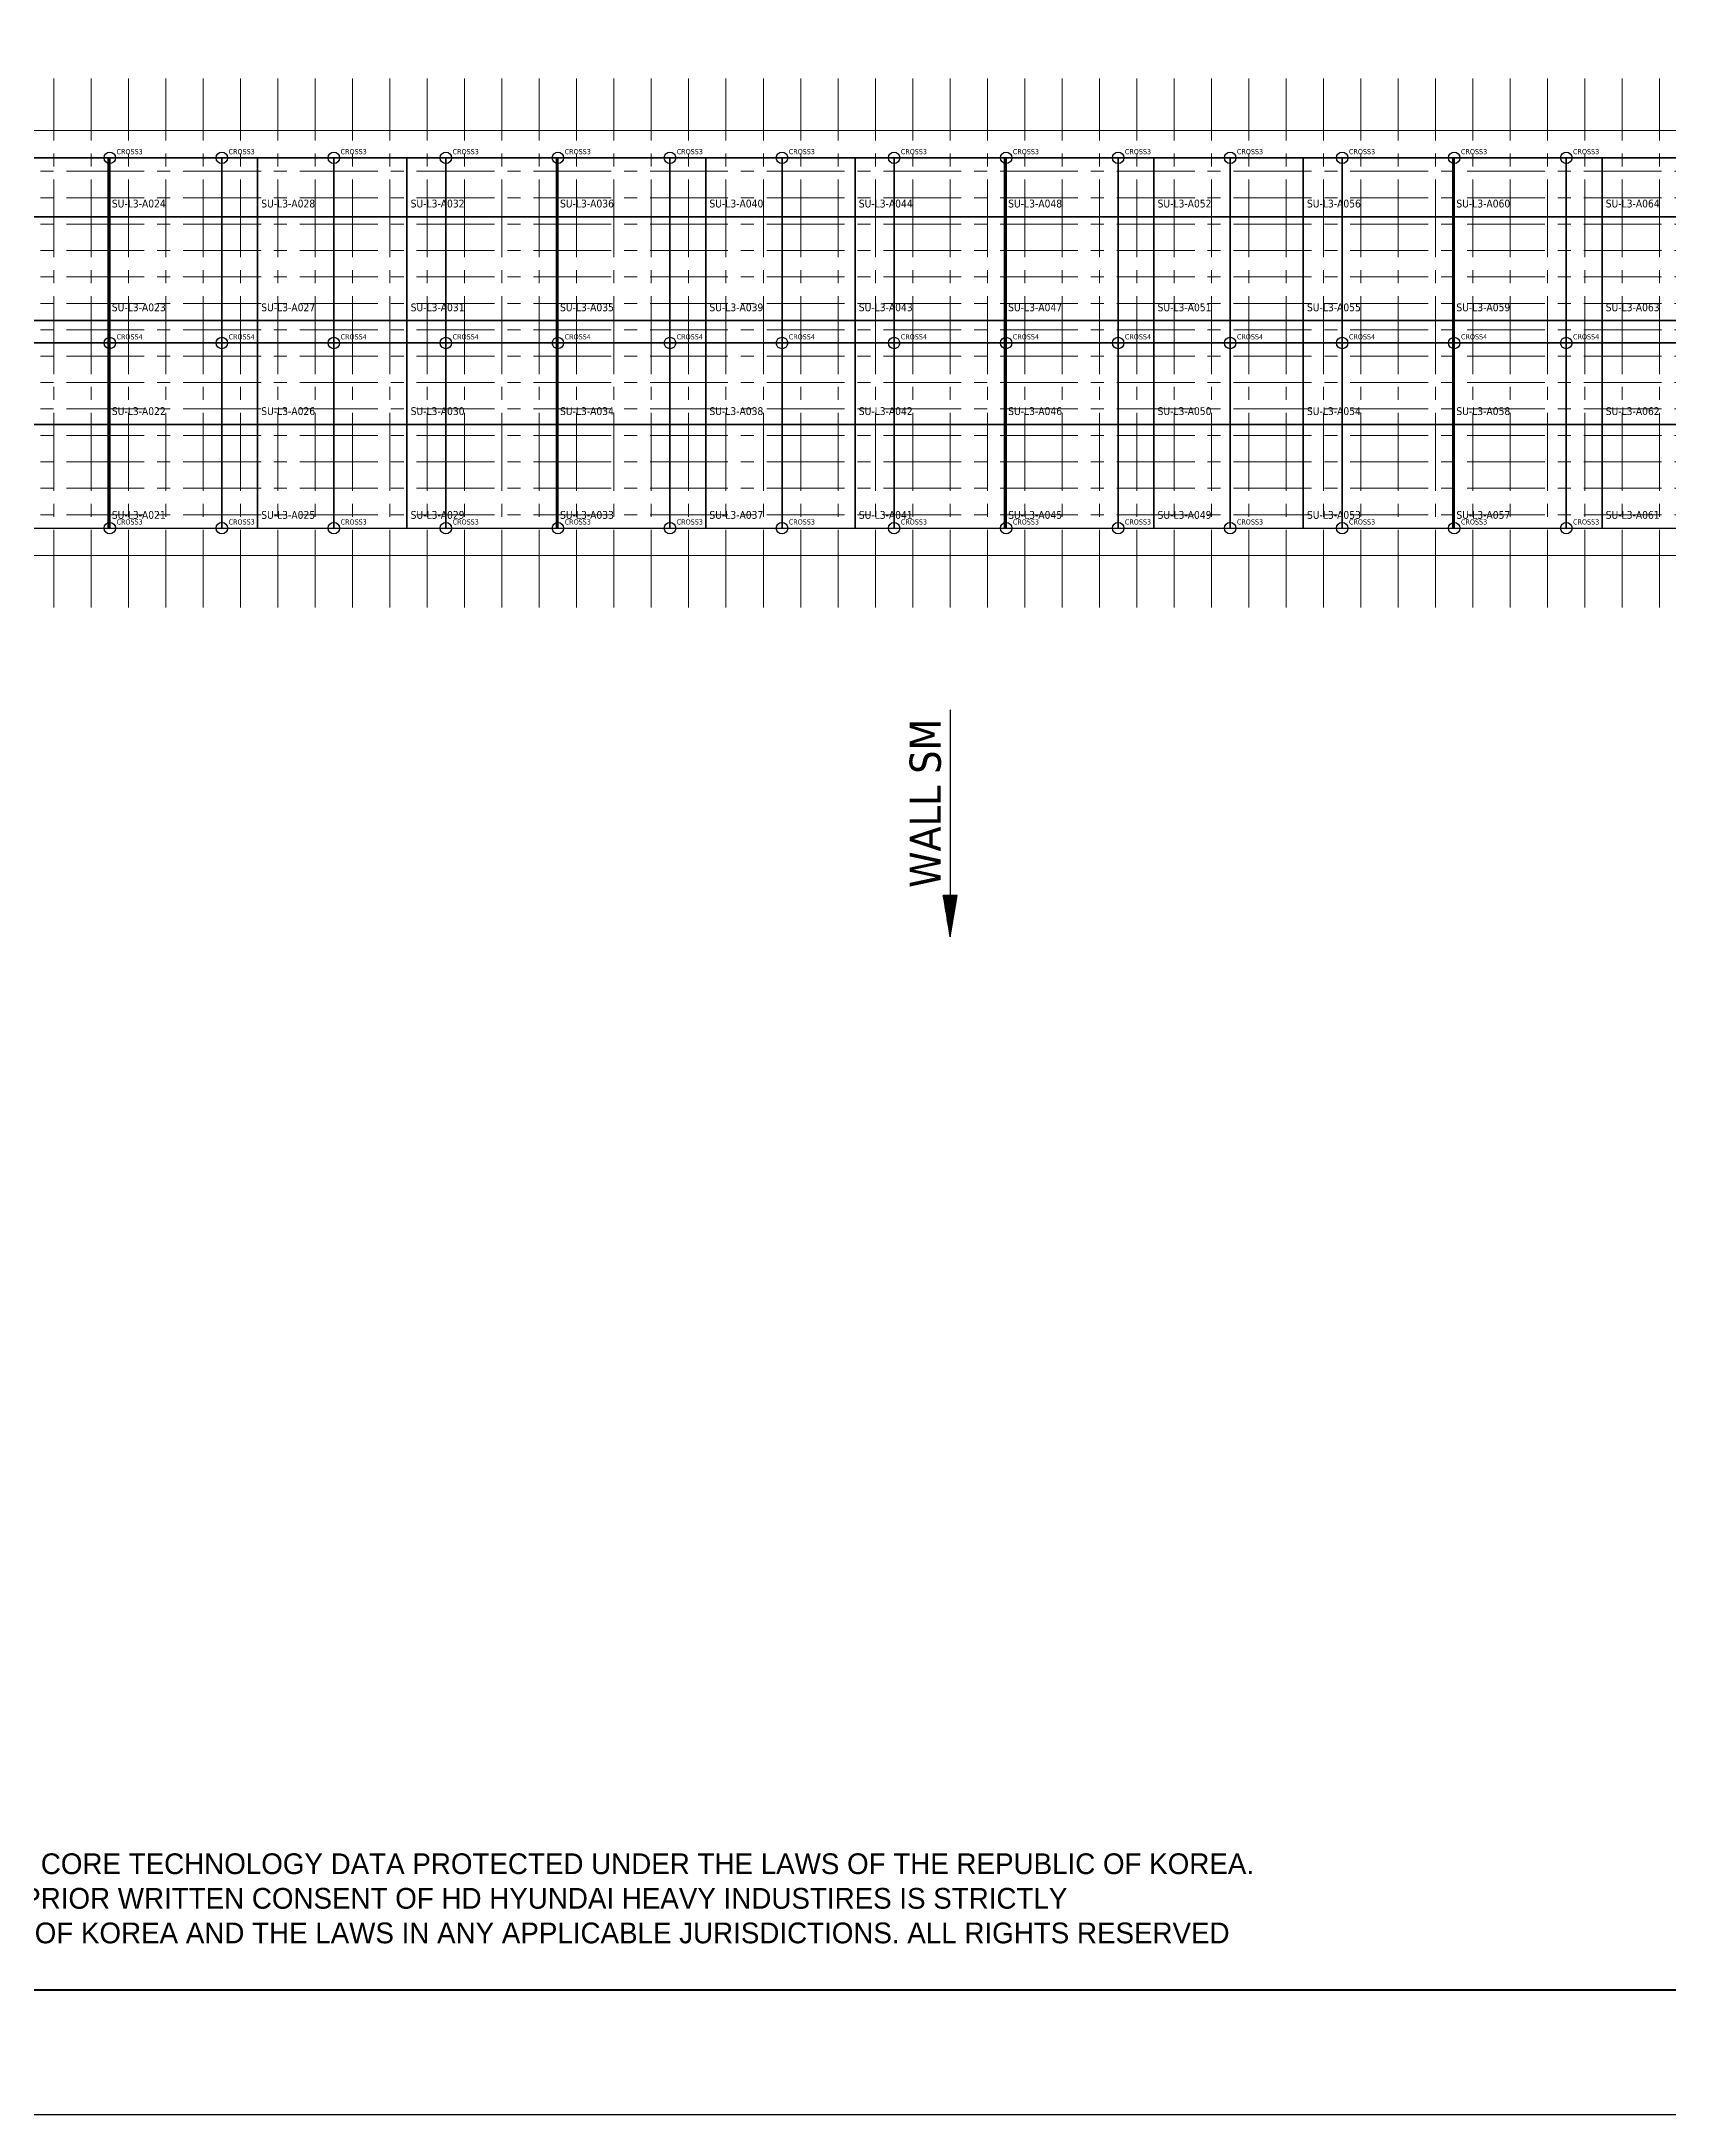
# Model space of a CAD drawing. Extents: x 0 to 50400, y 0 to 35640.
# Drawn here: x 16441 to 32126, y 0 to 19975 of the extents above; entities that cross this region are included whole.
import ezdxf
from ezdxf.enums import TextEntityAlignment as Align

# ---------------------------------------------------------------- set-up
doc = ezdxf.new("R2010")
doc.units = 0
doc.linetypes.add('CENTER2', pattern=[225, 150, -25, 25, -25])
for name, color, linetype, lineweight in [('ACS_AREA_L3', 6, 'Continuous', 25), ('ACS_CROSS3', 200, 'Continuous', 25), ('ACS_CROSS4', 206, 'Continuous', 25), ('ACS_LABEL', 7, 'Continuous', 25), ('ACS_LINE_H', 30, 'Continuous', 25), ('ACS_LINE_V', 30, 'Continuous', 25), ('KC-2B Membrane Sheet UM', 181, 'Continuous', 25), ('KC-2B Steel Wall', 7, 'Continuous', 20), ('KC-2B Wall Name', 3, 'Continuous', 25)]:
    doc.layers.add(name, color=color, linetype=linetype, lineweight=lineweight)
doc.layers.add('MULTI-PLOT-AREA', color=2, linetype='Continuous', plot=False)
doc.layers.add('New Scale Title', color=7, linetype='Continuous')
doc.styles.add('Default', font='tahoma.ttf')

# ---------------------------------------------------------------- blocks, each defined once
blk = doc.blocks.new('MULTI-PLOT-AREA')
at = {"layer": 'MULTI-PLOT-AREA'}
blk.add_lwpolyline([(0, 0), (1, 0), (1, 1), (0, 1)], close=True, dxfattribs=at)

msp = doc.modelspace()

# ---------------------------------------------------------------- hatches: boundary and pattern name
at = {"layer": 'KC-2B Wall Name'}
h = msp.add_hatch(dxfattribs=at)
h.set_pattern_fill('SLOPELINE', color=256, scale=0.75, style=0, pattern_type=2)
h.set_pattern_definition([(45, (36405.05, 15465.0449), (-0.530330086, 0.530330086), [75, -0.075])])
h.paths.add_polyline_path([(25267, 11745), (25133, 11745), (25200, 11348)])

# ---------------------------------------------------------------- linework, layer by layer
at = {"layer": 'ACS_AREA_L3'}
for points in [[(15645, 18286), (17085, 18286), (17085, 18854), (15645, 18854)], [(17085, 18286), (18525, 18286), (18525, 18854), (17085, 18854)], [(18525, 18286), (19965, 18286), (19965, 18854), (18525, 18854)], [(19965, 18286), (21405, 18286), (21405, 18854), (19965, 18854)], [(21405, 18286), (22845, 18286), (22845, 18854), (21405, 18854)], [(22845, 18286), (24285, 18286), (24285, 18854), (22845, 18854)], [(24285, 18286), (25725, 18286), (25725, 18854), (24285, 18854)], [(25725, 18286), (27165, 18286), (27165, 18854), (25725, 18854)], [(27165, 18286), (28605, 18286), (28605, 18854), (27165, 18854)], [(28605, 18286), (30045, 18286), (30045, 18854), (28605, 18854)], [(30045, 18286), (31485, 18286), (31485, 18854), (30045, 18854)], [(31485, 18286), (32925, 18286), (32925, 18854), (31485, 18854)], [(15645, 17286), (17085, 17286), (17085, 18286), (15645, 18286)], [(17085, 17286), (18525, 17286), (18525, 18286), (17085, 18286)], [(18525, 17286), (19965, 17286), (19965, 18286), (18525, 18286)], [(19965, 17286), (21405, 17286), (21405, 18286), (19965, 18286)], [(21405, 17286), (22845, 17286), (22845, 18286), (21405, 18286)], [(22845, 17286), (24285, 17286), (24285, 18286), (22845, 18286)], [(24285, 17286), (25725, 17286), (25725, 18286), (24285, 18286)], [(25725, 17286), (27165, 17286), (27165, 18286), (25725, 18286)], [(27165, 17286), (28605, 17286), (28605, 18286), (27165, 18286)], [(28605, 17286), (30045, 17286), (30045, 18286), (28605, 18286)], [(30045, 17286), (31485, 17286), (31485, 18286), (30045, 18286)], [(31485, 17286), (32925, 17286), (32925, 18286), (31485, 18286)], [(15645, 16286), (17085, 16286), (17085, 17286), (15645, 17286)], [(17085, 16286), (18525, 16286), (18525, 17286), (17085, 17286)], [(18525, 16286), (19965, 16286), (19965, 17286), (18525, 17286)], [(19965, 16286), (21405, 16286), (21405, 17286), (19965, 17286)], [(21405, 16286), (22845, 16286), (22845, 17286), (21405, 17286)], [(22845, 16286), (24285, 16286), (24285, 17286), (22845, 17286)], [(24285, 16286), (25725, 16286), (25725, 17286), (24285, 17286)], [(25725, 16286), (27165, 16286), (27165, 17286), (25725, 17286)], [(27165, 16286), (28605, 16286), (28605, 17286), (27165, 17286)], [(28605, 16286), (30045, 16286), (30045, 17286), (28605, 17286)], [(30045, 16286), (31485, 16286), (31485, 17286), (30045, 17286)], [(31485, 16286), (32925, 16286), (32925, 17286), (31485, 17286)], [(15645, 15286), (17085, 15286), (17085, 16286), (15645, 16286)], [(17085, 15286), (18525, 15286), (18525, 16286), (17085, 16286)], [(18525, 15286), (19965, 15286), (19965, 16286), (18525, 16286)], [(19965, 15286), (21405, 15286), (21405, 16286), (19965, 16286)], [(21405, 15286), (22845, 15286), (22845, 16286), (21405, 16286)], [(22845, 15286), (24285, 15286), (24285, 16286), (22845, 16286)], [(24285, 15286), (25725, 15286), (25725, 16286), (24285, 16286)], [(25725, 15286), (27165, 15286), (27165, 16286), (25725, 16286)], [(27165, 15286), (28605, 15286), (28605, 16286), (27165, 16286)], [(28605, 15286), (30045, 15286), (30045, 16286), (28605, 16286)], [(30045, 15286), (31485, 15286), (31485, 16286), (30045, 16286)], [(31485, 15286), (32925, 15286), (32925, 16286), (31485, 16286)]]:
    msp.add_lwpolyline(points, close=True, dxfattribs=at)
at = {"layer": 'ACS_CROSS3'}
for centre in [(17100, 18854), (18180, 18854), (19260, 18854), (20340, 18854), (21420, 18854), (22500, 18854), (23580, 18854), (24660, 18854), (25740, 18854), (26820, 18854), (27900, 18854), (28980, 18854), (30060, 18854), (31140, 18854), (17100, 15286), (18180, 15286), (19260, 15286), (20340, 15286), (21420, 15286), (22500, 15286), (23580, 15286), (24660, 15286), (25740, 15286), (26820, 15286), (27900, 15286), (28980, 15286), (30060, 15286), (31140, 15286)]:
    msp.add_circle(centre, 55, dxfattribs=at)
at = {"layer": 'ACS_CROSS4'}
for centre in [(17100, 17070), (18180, 17070), (19260, 17070), (20340, 17070), (21420, 17070), (22500, 17070), (23580, 17070), (24660, 17070), (25740, 17070), (26820, 17070), (27900, 17070), (28980, 17070), (30060, 17070), (31140, 17070)]:
    msp.add_circle(centre, 55, dxfattribs=at)
at = {"layer": 'ACS_LINE_H'}
for p, q in [((15645, 18854), (17085, 18854)), ((17085, 18854), (18525, 18854)), ((18525, 18854), (19965, 18854)), ((19965, 18854), (21405, 18854)), ((21405, 18854), (22845, 18854)), ((22845, 18854), (24285, 18854)), ((24285, 18854), (25725, 18854)), ((25725, 18854), (27165, 18854)), ((27165, 18854), (28605, 18854)), ((28605, 18854), (30045, 18854)), ((30045, 18854), (31485, 18854)), ((31485, 18854), (32925, 18854)), ((15645, 17070), (17085, 17070)), ((17085, 17070), (18525, 17070)), ((18525, 17070), (19965, 17070)), ((19965, 17070), (21405, 17070)), ((21405, 17070), (22845, 17070)), ((22845, 17070), (24285, 17070)), ((24285, 17070), (25725, 17070)), ((25725, 17070), (27165, 17070)), ((27165, 17070), (28605, 17070)), ((28605, 17070), (30045, 17070)), ((30045, 17070), (31485, 17070)), ((31485, 17070), (32925, 17070)), ((15645, 15286), (17085, 15286)), ((17085, 15286), (18525, 15286)), ((18525, 15286), (19965, 15286)), ((19965, 15286), (21405, 15286)), ((21405, 15286), (22845, 15286)), ((22845, 15286), (24285, 15286)), ((24285, 15286), (25725, 15286)), ((25725, 15286), (27165, 15286)), ((27165, 15286), (28605, 15286)), ((28605, 15286), (30045, 15286)), ((30045, 15286), (31485, 15286)), ((31485, 15286), (32925, 15286))]:
    msp.add_line(p, q, dxfattribs=at)
at = {"layer": 'ACS_LINE_V'}
for p, q in [((17100, 18286), (17100, 18854)), ((18180, 18286), (18180, 18854)), ((19260, 18286), (19260, 18854)), ((20340, 18286), (20340, 18854)), ((21420, 18286), (21420, 18854)), ((22500, 18286), (22500, 18854)), ((23580, 18286), (23580, 18854)), ((24660, 18286), (24660, 18854)), ((25740, 18286), (25740, 18854)), ((26820, 18286), (26820, 18854)), ((27900, 18286), (27900, 18854)), ((28980, 18286), (28980, 18854)), ((30060, 18286), (30060, 18854)), ((31140, 18286), (31140, 18854)), ((17100, 17286), (17100, 18286)), ((18180, 17286), (18180, 18286)), ((19260, 17286), (19260, 18286)), ((20340, 17286), (20340, 18286)), ((21420, 17286), (21420, 18286)), ((22500, 17286), (22500, 18286)), ((23580, 17286), (23580, 18286)), ((24660, 17286), (24660, 18286)), ((25740, 17286), (25740, 18286)), ((26820, 17286), (26820, 18286)), ((27900, 17286), (27900, 18286)), ((28980, 17286), (28980, 18286)), ((30060, 17286), (30060, 18286)), ((31140, 17286), (31140, 18286)), ((17100, 16286), (17100, 17286)), ((18180, 16286), (18180, 17286)), ((19260, 16286), (19260, 17286)), ((20340, 16286), (20340, 17286)), ((21420, 16286), (21420, 17286)), ((22500, 16286), (22500, 17286)), ((23580, 16286), (23580, 17286)), ((24660, 16286), (24660, 17286)), ((25740, 16286), (25740, 17286)), ((26820, 16286), (26820, 17286)), ((27900, 16286), (27900, 17286)), ((28980, 16286), (28980, 17286)), ((30060, 16286), (30060, 17286)), ((31140, 16286), (31140, 17286)), ((17100, 15286), (17100, 16286)), ((18180, 15286), (18180, 16286)), ((19260, 15286), (19260, 16286)), ((20340, 15286), (20340, 16286)), ((21420, 15286), (21420, 16286)), ((22500, 15286), (22500, 16286)), ((23580, 15286), (23580, 16286)), ((24660, 15286), (24660, 16286)), ((25740, 15286), (25740, 16286)), ((26820, 15286), (26820, 16286)), ((27900, 15286), (27900, 16286)), ((28980, 15286), (28980, 16286)), ((30060, 15286), (30060, 16286)), ((31140, 15286), (31140, 16286))]:
    msp.add_line(p, q, dxfattribs=at)
at = {"layer": 'KC-2B Membrane Sheet UM', "linetype": 'Continuous'}
for p, q in [((17100, 18854), (16020, 18854)), ((17100, 17070), (17100, 18854)), ((18180, 18854), (17100, 18854)), ((17100, 18854), (17100, 17070)), ((18180, 17070), (18180, 18854)), ((19260, 18854), (18180, 18854)), ((18180, 18854), (18180, 17070)), ((19260, 17070), (19260, 18854)), ((20340, 18854), (19260, 18854)), ((19260, 18854), (19260, 17070)), ((20340, 17070), (20340, 18854)), ((21420, 18854), (20340, 18854)), ((20340, 18854), (20340, 17070)), ((21420, 17070), (21420, 18854)), ((22500, 18854), (21420, 18854)), ((21420, 18854), (21420, 17070)), ((22500, 17070), (22500, 18854)), ((23580, 18854), (22500, 18854)), ((22500, 18854), (22500, 17070)), ((23580, 17070), (23580, 18854)), ((24660, 18854), (23580, 18854)), ((23580, 18854), (23580, 17070)), ((24660, 17070), (24660, 18854)), ((25740, 18854), (24660, 18854)), ((24660, 18854), (24660, 17070)), ((25740, 17070), (25740, 18854)), ((26820, 18854), (25740, 18854)), ((25740, 18854), (25740, 17070)), ((26820, 17070), (26820, 18854)), ((27900, 18854), (26820, 18854)), ((26820, 18854), (26820, 17070)), ((27900, 17070), (27900, 18854)), ((28980, 18854), (27900, 18854)), ((27900, 18854), (27900, 17070)), ((28980, 17070), (28980, 18854)), ((30060, 18854), (28980, 18854)), ((28980, 18854), (28980, 17070)), ((30060, 17070), (30060, 18854)), ((31140, 18854), (30060, 18854)), ((30060, 18854), (30060, 17070)), ((31140, 17070), (31140, 18854)), ((32220, 18854), (31140, 18854)), ((31140, 18854), (31140, 17070)), ((10620, 17070), (40515, 17070)), ((40515, 17070), (10620, 17070)), ((17100, 15286), (17100, 17070)), ((17100, 17070), (17100, 15286)), ((18180, 15286), (18180, 17070)), ((18180, 17070), (18180, 15286)), ((19260, 15286), (19260, 17070)), ((19260, 17070), (19260, 15286)), ((20340, 15286), (20340, 17070)), ((20340, 17070), (20340, 15286)), ((21420, 15286), (21420, 17070)), ((21420, 17070), (21420, 15286)), ((22500, 15286), (22500, 17070)), ((22500, 17070), (22500, 15286)), ((23580, 15286), (23580, 17070)), ((23580, 17070), (23580, 15286)), ((24660, 15286), (24660, 17070)), ((24660, 17070), (24660, 15286)), ((25740, 15286), (25740, 17070)), ((25740, 17070), (25740, 15286)), ((26820, 15286), (26820, 17070)), ((26820, 17070), (26820, 15286)), ((27900, 15286), (27900, 17070)), ((27900, 17070), (27900, 15286)), ((28980, 15286), (28980, 17070)), ((28980, 17070), (28980, 15286)), ((30060, 15286), (30060, 17070)), ((30060, 17070), (30060, 15286)), ((31140, 15286), (31140, 17070)), ((31140, 17070), (31140, 15286)), ((16020, 15286), (17100, 15286)), ((17100, 15286), (18180, 15286)), ((18180, 15286), (19260, 15286)), ((19260, 15286), (20340, 15286)), ((20340, 15286), (21420, 15286)), ((21420, 15286), (22500, 15286)), ((22500, 15286), (23580, 15286)), ((23580, 15286), (24660, 15286)), ((24660, 15286), (25740, 15286)), ((25740, 15286), (26820, 15286)), ((26820, 15286), (27900, 15286)), ((27900, 15286), (28980, 15286)), ((28980, 15286), (30060, 15286)), ((30060, 15286), (31140, 15286)), ((31140, 15286), (32220, 15286))]:
    msp.add_line(p, q, dxfattribs=at)
at = {"layer": 'KC-2B Steel Wall', "linetype": 'CENTER2', "ltscale": 5}
for p, q in [((16560, 14521), (16560, 19619)), ((16920, 14521), (16920, 19619)), ((17280, 14521), (17280, 19619)), ((17640, 14521), (17640, 19619)), ((18000, 14521), (18000, 19619)), ((18360, 14521), (18360, 19619)), ((18720, 14521), (18720, 19619)), ((19080, 14521), (19080, 19619)), ((19440, 14521), (19440, 19619)), ((19800, 14521), (19800, 19619)), ((20160, 14521), (20160, 19619)), ((20520, 14521), (20520, 19619)), ((20880, 14521), (20880, 19619)), ((21240, 14521), (21240, 19619)), ((21600, 14521), (21600, 19619)), ((21960, 14521), (21960, 19619)), ((22320, 14521), (22320, 19619)), ((22680, 14521), (22680, 19619)), ((23040, 14521), (23040, 19619)), ((23400, 14521), (23400, 19619)), ((23760, 14521), (23760, 19619)), ((24120, 14521), (24120, 19619)), ((24480, 14521), (24480, 19619)), ((24840, 14521), (24840, 19619)), ((25200, 14521), (25200, 19619)), ((25560, 14521), (25560, 19619)), ((25920, 14521), (25920, 19619)), ((26280, 14521), (26280, 19619)), ((26640, 14521), (26640, 19619)), ((27000, 14521), (27000, 19619)), ((27360, 14521), (27360, 19619)), ((27720, 14521), (27720, 19619)), ((28080, 14521), (28080, 19619)), ((28440, 14521), (28440, 19619)), ((28800, 14521), (28800, 19619)), ((29160, 14521), (29160, 19619)), ((29520, 14521), (29520, 19619)), ((29880, 14521), (29880, 19619)), ((30240, 14521), (30240, 19619)), ((30600, 14521), (30600, 19619)), ((30960, 14521), (30960, 19619)), ((31320, 14521), (31320, 19619)), ((31680, 14521), (31680, 19619)), ((32040, 14521), (32040, 19619)), ((8808, 18725), (41593, 18725)), ((8808, 18470), (41593, 18470)), ((8808, 18216), (41593, 18216)), ((8808, 17961), (41593, 17961)), ((8808, 17707), (41593, 17707)), ((8808, 17452), (41593, 17452)), ((8808, 17197), (41593, 17197)), ((8808, 16943), (41593, 16943)), ((8808, 16688), (41593, 16688)), ((8808, 16434), (41593, 16434)), ((8808, 16179), (41593, 16179)), ((8808, 15924), (41593, 15924)), ((8808, 15670), (41593, 15670)), ((8808, 15415), (41593, 15415))]:
    msp.add_line(p, q, dxfattribs=at)
at = {"layer": 'KC-2B Steel Wall', "extrusion": (0, 0, -1)}
for p, q in [((9308, 19119), (41093, 19119)), ((41093, 15021), (9308, 15021))]:
    msp.add_line(p, q, dxfattribs=at)
at = {"layer": 'KC-2B Wall Name'}
msp.add_line((25200, 13535), (25200, 11745), dxfattribs=at)
msp.add_lwpolyline([(25267, 11745), (25133, 11745), (25200, 11348)], close=True, dxfattribs=at)
at = {"layer": 'New Scale Title', "color": 7, "linetype": 'Continuous', "lineweight": 40}
msp.add_line((48600, 1200), (1800, 1200), dxfattribs=at)

# ---------------------------------------------------------------- block references
at = {"layer": 'New Scale Title', "lineweight": 5, "xscale": 50400, "yscale": 35640, "zscale": 1.2}
msp.add_blockref('MULTI-PLOT-AREA', (0, 0), dxfattribs=at)

# ---------------------------------------------------------------- texts
at = {"insert": (1665, 2850), "char_height": 200, "attachment_point": 1}
msp.add_mtext_dynamic_manual_height_columns('CAUTION:\\PTHIS DRAWING CONSTITUTES A TRADE SECRET OF HD HYUNDAI HEAVY INDUSTRIES AND CONTAINS NATIONAL CORE TECHNOLOGY DATA PROTECTED UNDER THE LAWS OF THE REPUBLIC OF KOREA.^JANY MODIFICATION, DISTRIBUTION, OR DISCLOSURE OF THIS DRAWING, IN WHOLE OF IN PART, WITHOUT THE PRIOR WRITTEN CONSENT OF HD HYUNDAI HEAVY INDUSTIRES IS STRICTLY^JPROHIBITED AND MAY RESULT IN PENALTIES, FINES, AND IMPRISONMENT, INDER THE LAWS OF THE REPUBLIC OF KOREA AND THE LAWS IN ANY APPLICABLE JURISDICTIONS. ALL RIGHTS RESERVED', width=552900.89, gutter_width=16936, heights=[-1233], dxfattribs=at)
at = {"layer": 'ACS_CROSS3', "style": 'Default'}
for p in [(17165, 18889), (18245, 18889), (19325, 18889), (20405, 18889), (21485, 18889), (22565, 18889), (23645, 18889), (24725, 18889), (25805, 18889), (26885, 18889), (27965, 18889), (29045, 18889), (30125, 18889), (31205, 18889), (17165, 15321), (18245, 15321), (19325, 15321), (20405, 15321), (21485, 15321), (22565, 15321), (23645, 15321), (24725, 15321), (25805, 15321), (26885, 15321), (27965, 15321), (29045, 15321), (30125, 15321), (31205, 15321)]:
    msp.add_text('CROSS3', height=50, dxfattribs=at).set_placement(p)
at = {"layer": 'ACS_CROSS4', "style": 'Default'}
for p in [(17165, 17105), (18245, 17105), (19325, 17105), (20405, 17105), (21485, 17105), (22565, 17105), (23645, 17105), (24725, 17105), (25805, 17105), (26885, 17105), (27965, 17105), (29045, 17105), (30125, 17105), (31205, 17105)]:
    msp.add_text('CROSS4', height=50, dxfattribs=at).set_placement(p)
at = {"layer": 'ACS_LABEL', "style": 'Default'}
for s, p in [('SU-L3-A024', (17120, 18376)), ('SU-L3-A028', (18560, 18376)), ('SU-L3-A032', (20000, 18376)), ('SU-L3-A036', (21440, 18376)), ('SU-L3-A040', (22880, 18376)), ('SU-L3-A044', (24320, 18376)), ('SU-L3-A048', (25760, 18376)), ('SU-L3-A052', (27200, 18376)), ('SU-L3-A056', (28640, 18376)), ('SU-L3-A060', (30080, 18376)), ('SU-L3-A064', (31520, 18376)), ('SU-L3-A023', (17120, 17376)), ('SU-L3-A027', (18560, 17376)), ('SU-L3-A031', (20000, 17376)), ('SU-L3-A035', (21440, 17376)), ('SU-L3-A039', (22880, 17376)), ('SU-L3-A043', (24320, 17376)), ('SU-L3-A047', (25760, 17376)), ('SU-L3-A051', (27200, 17376)), ('SU-L3-A055', (28640, 17376)), ('SU-L3-A059', (30080, 17376)), ('SU-L3-A063', (31520, 17376)), ('SU-L3-A022', (17120, 16376)), ('SU-L3-A026', (18560, 16376)), ('SU-L3-A030', (20000, 16376)), ('SU-L3-A034', (21440, 16376)), ('SU-L3-A038', (22880, 16376)), ('SU-L3-A042', (24320, 16376)), ('SU-L3-A046', (25760, 16376)), ('SU-L3-A050', (27200, 16376)), ('SU-L3-A054', (28640, 16376)), ('SU-L3-A058', (30080, 16376)), ('SU-L3-A062', (31520, 16376)), ('SU-L3-A021', (17120, 15376)), ('SU-L3-A025', (18560, 15376)), ('SU-L3-A029', (20000, 15376)), ('SU-L3-A033', (21440, 15376)), ('SU-L3-A037', (22880, 15376)), ('SU-L3-A041', (24320, 15376)), ('SU-L3-A045', (25760, 15376)), ('SU-L3-A049', (27200, 15376)), ('SU-L3-A053', (28640, 15376)), ('SU-L3-A057', (30080, 15376)), ('SU-L3-A061', (31520, 15376))]:
    msp.add_text(s, height=75, dxfattribs=at).set_placement(p)
at = {"layer": 'KC-2B Wall Name', "style": 'Default'}
msp.add_text('WALL SM', height=300, rotation=90, dxfattribs=at).set_placement((25200, 11820), align=Align.BOTTOM_LEFT)

doc.saveas('drawing.dxf')
